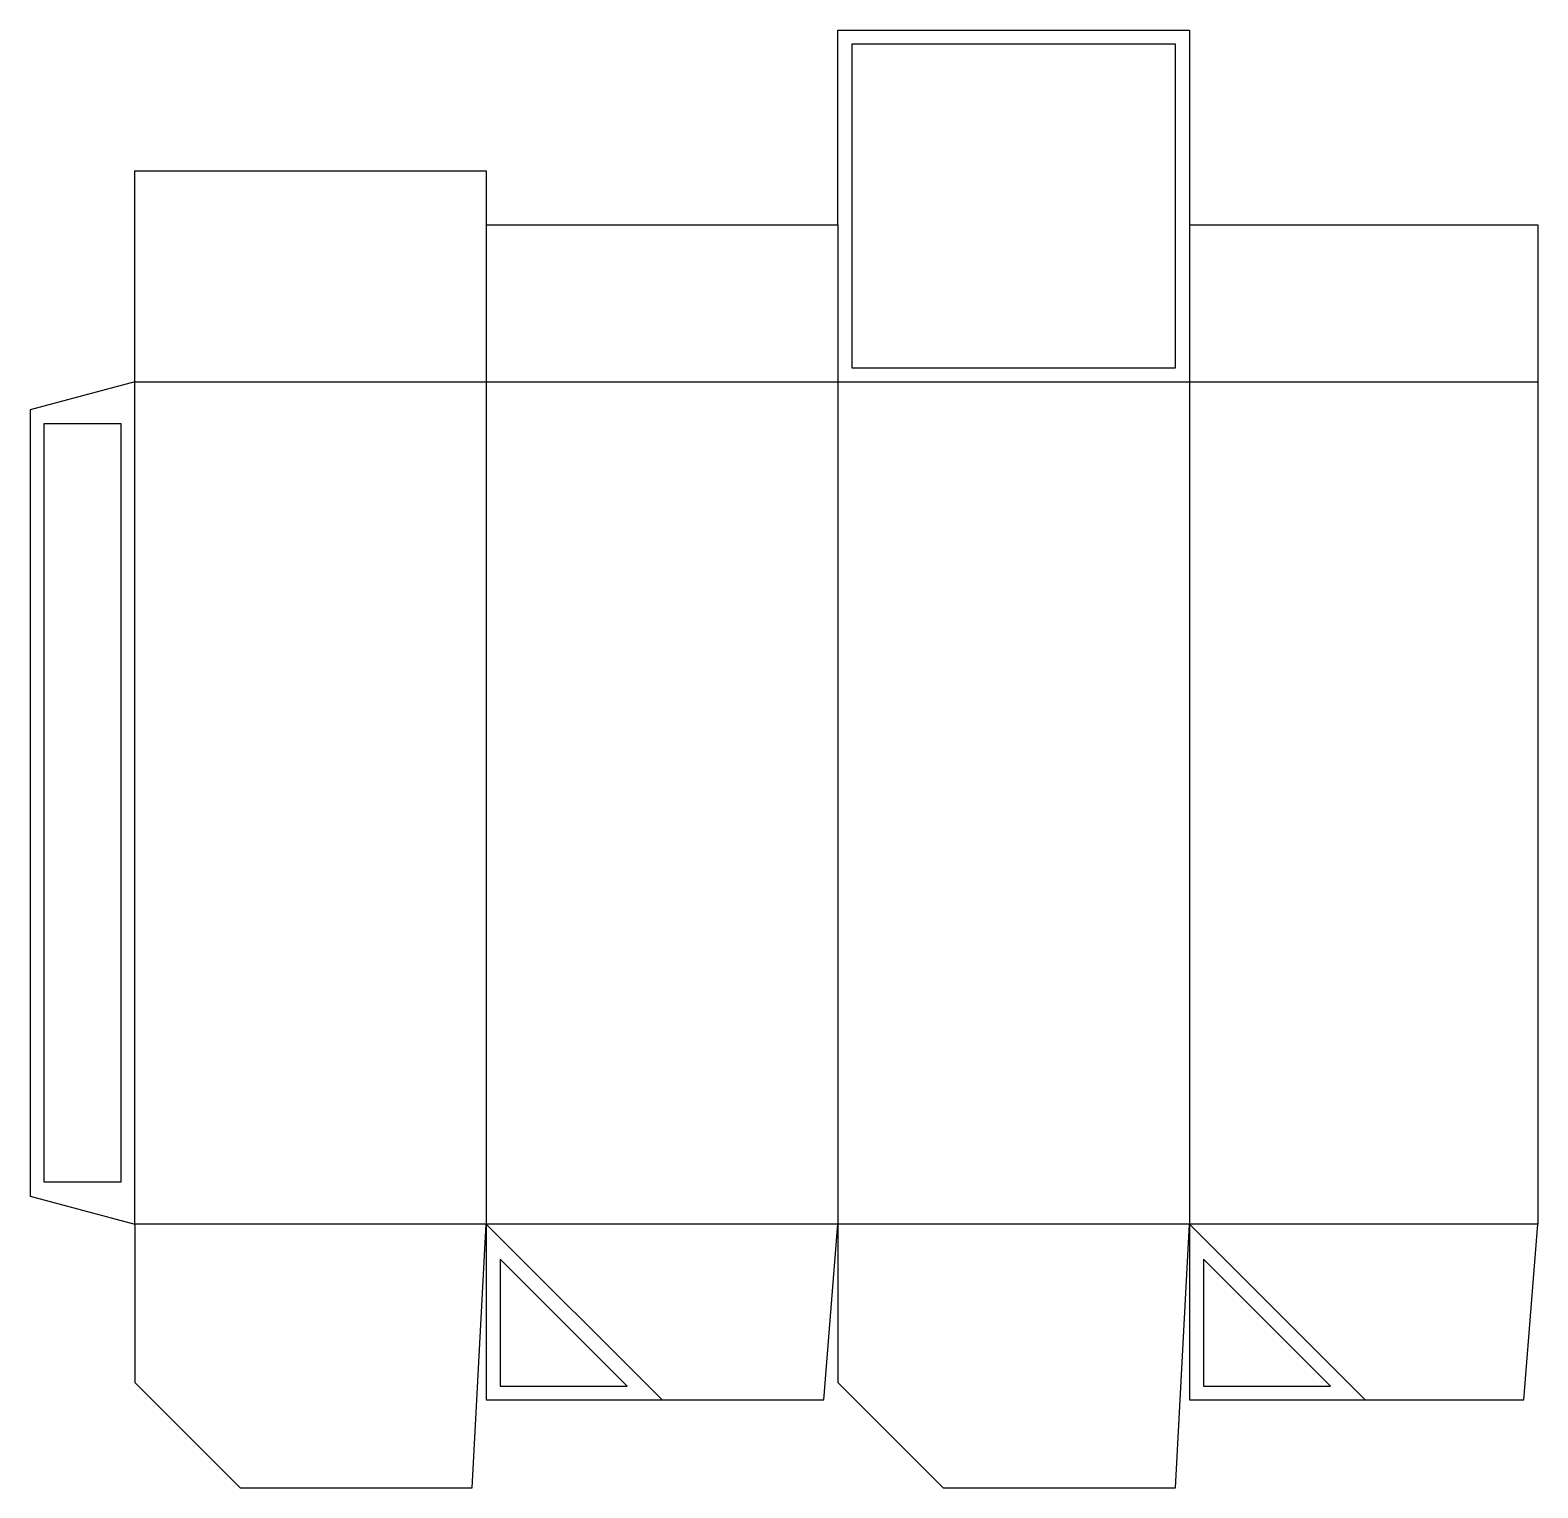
# Model space of a CAD drawing. Header units: millimetres. Extents: x 0 to 216, y 0 to 209.
import ezdxf

# ---------------------------------------------------------------- set-up
doc = ezdxf.new("R2010")
doc.units = ezdxf.units.MM
for name, color, linetype in [('CREASE', 5, 'CONTINUOUS'), ('CUT', 1, 'CONTINUOUS'), ('GLUE', 2, 'CONTINUOUS')]:
    doc.layers.add(name, color=color, linetype=linetype)

msp = doc.modelspace()

# ---------------------------------------------------------------- linework, layer by layer
at = {"layer": 'CREASE'}
for p, q in [((15, 37.837), (15, 158.738)), ((15, 158.738), (65.45, 158.738)), ((65.45, 158.738), (65.45, 37.837)), ((65.45, 158.738), (115.9, 158.738)), ((115.9, 158.738), (115.9, 37.837)), ((115.9, 158.738), (166.35, 158.738)), ((166.35, 158.738), (166.35, 37.837)), ((166.35, 158.738), (216.35, 158.738)), ((65.45, 37.837), (15, 37.837)), ((115.9, 37.837), (65.45, 37.837)), ((65.45, 37.837), (90.675, 12.613)), ((166.35, 37.837), (115.9, 37.837)), ((216.35, 37.837), (166.35, 37.837)), ((166.35, 37.837), (191.575, 12.613))]:
    msp.add_line(p, q, dxfattribs=at)
at = {"layer": 'CUT'}
for p, q in [((115.9, 181.238), (115.9, 209.188)), ((115.9, 209.188), (166.35, 209.188)), ((166.35, 209.188), (166.35, 181.238)), ((15, 158.738), (15, 189.008)), ((15, 189.008), (65.45, 189.008)), ((65.45, 189.008), (65.45, 181.238)), ((65.45, 181.238), (65.45, 158.738)), ((65.45, 181.238), (115.9, 181.238)), ((115.9, 181.238), (115.9, 158.738)), ((166.35, 181.238), (166.35, 158.738)), ((166.35, 181.238), (216.35, 181.238)), ((216.35, 181.238), (216.35, 158.738)), ((15, 158.738), (0, 154.718)), ((216.35, 158.738), (216.35, 37.837)), ((0, 154.718), (0, 41.857)), ((0, 41.857), (15, 37.837)), ((15, 37.837), (15, 15.135)), ((63.45, 0), (65.45, 37.837)), ((65.45, 37.837), (65.45, 12.613)), ((113.9, 12.613), (115.9, 37.837)), ((115.9, 37.837), (115.9, 15.135)), ((164.35, 0), (166.35, 37.837)), ((166.35, 37.837), (166.35, 12.613)), ((214.35, 12.613), (216.35, 37.837)), ((15, 15.135), (30.135, 0)), ((115.9, 15.135), (131.035, 0)), ((65.45, 12.613), (113.9, 12.613)), ((166.35, 12.613), (214.35, 12.613)), ((30.135, 0), (63.45, 0)), ((131.035, 0), (164.35, 0))]:
    msp.add_line(p, q, dxfattribs=at)
at = {"layer": 'GLUE'}
for p, q in [((164.35, 207.188), (117.9, 207.188)), ((117.9, 207.188), (117.9, 160.738)), ((164.35, 160.738), (164.35, 207.188)), ((117.9, 160.738), (164.35, 160.738)), ((2, 152.718), (13, 152.718)), ((2, 43.857), (2, 152.718)), ((13, 152.718), (13, 43.857)), ((13, 43.857), (2, 43.857)), ((67.45, 32.837), (67.45, 14.613)), ((85.675, 14.613), (67.45, 32.837)), ((168.35, 32.837), (168.35, 14.613)), ((186.575, 14.613), (168.35, 32.837)), ((67.45, 14.613), (85.675, 14.613)), ((168.35, 14.613), (186.575, 14.613))]:
    msp.add_line(p, q, dxfattribs=at)

doc.saveas('drawing.dxf')
